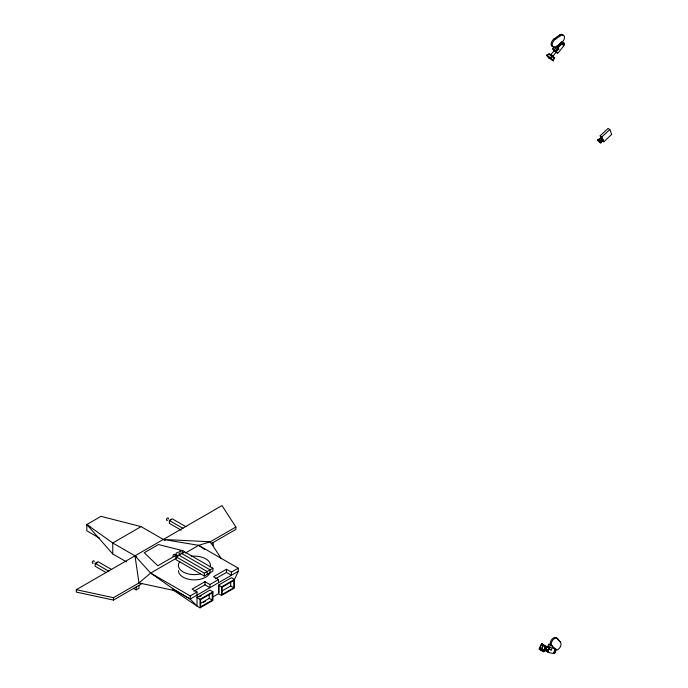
<?xml version="1.0" encoding="UTF-8"?>
<svg xmlns="http://www.w3.org/2000/svg" width="688" height="688" viewBox="0 0 688 688"><rect width="100%" height="100%" fill="white"/><g stroke="black" fill="none" stroke-linecap="round" stroke-linejoin="round"><path stroke-width="1.03" d="M597.76 140.343L597.829 139.612L601.63 138.004L602.774 139.784L600.753 142.975L597.76 140.343L601.106 137.867M600.753 142.975L602.808 139.363M553.281 60.836L554.365 57.801L552.473 55.616L549.308 53.63L546.625 55.341L549.162 58.239L553.281 60.836C551.974 58.626 541.92 50.749 549.248 58.067M562.062 42.819L563.395 42.63L564.452 43.731L563.833 45.769L558.604 52.357L557.564 53.053L554.691 50.886M543.331 651.777L545.833 646.256L546.461 646.892L544.569 651.089L543.331 651.777L539.177 649.154L541.68 643.633L546.926 646.987L545.025 651.175L541.404 649.094L543.305 644.897L541.68 643.633M539.177 649.154L541.809 643.736M543.271 651.476L545.593 646.367L545.902 647.055L543.271 651.476L539.426 649.051L541.74 643.934L546.926 646.987M539.426 649.051L541.697 648.879L543.279 645.396L541.74 643.934M546.762 647.881L547.605 646.342M545.885 650.478L546.332 649.498L548.456 650.839L548.009 651.82L545.885 650.478L548.474 651.914L548.542 652.542L553.771 653.6L555.431 649.945L551.724 645.86A4.696 2.829 -57.7 0 1 552.92 639.978A4.696 2.829 -57.7 0 1 557.676 638.791L560.522 642.317A4.747 2.864 -57.7 0 1 559.963 647.408A4.747 2.864 -57.7 0 1 555.612 650.169L554.838 649.687M547.863 646.496L548.895 644.226L550.297 644.51L551.828 645.473L555.431 649.945M551.828 645.473L550.426 645.189L549.394 647.468L555.551 648.707L556.024 649.291L553.771 653.6M546.332 649.498L548.173 650.788L549.592 647.649M551.011 650.495L551.716 648.93M553.436 653.385L555.551 648.707L553.298 647.915M554.906 653.067C556.239 648.251 555.371 654.89 553.582 652.465M234.402 579.717L238.237 571.332L238.237 568.176L198.686 545.335L163.323 539.452L210.33 541.774L235.872 527.025L222 505.577L76.299 589.693L76.299 592.076L113.46 600.074L142.579 583.261M550.787 57.964L552.473 55.616M179.774 561.855L178.966 562.982A16.022 9.254 0 0 0 198.591 574.308L200.535 573.844M599.833 142.726L602.249 139.638L602.774 139.784M553.685 49.914L552.662 48.728L554.064 46.965L555.594 47.928L562.173 43.86L560.238 45.184L555.422 51.265L557.564 53.053M554.244 51.015L553.436 49.751L555.56 51.093M563.911 44.41L562.251 42.501L561.374 43.12L555.225 50.878L554.193 49.691L555.594 47.928M554.373 50.688L550.692 54.756L552.653 56.175M562.251 42.501L561.468 42.011L559.12 44.479L560.238 45.184M556.755 51.299L558.613 48.951M552.791 56.442L556.11 52.159M563.618 42.776L563.076 43.456L561.468 42.011M549.179 58.205L550.202 57.095M600.813 142.235L599.979 140.945L602.335 138.632M561.872 42.475L562.913 41.486A4.747 2.855 -57.8 0 0 564.237 36.18A4.747 2.855 -57.8 0 0 560.479 35.707L559.473 35.079L554.175 38.803A4.696 2.821 -57.8 0 0 551.191 43.843A4.696 2.821 -57.8 0 0 553.565 46.569M601.071 138.279L600.134 135.828L608.08 128.424L609.826 129.507L611.701 134.418L603.746 141.814L602 140.739M603.746 141.814L601.88 136.912L609.826 129.507M598.594 141.633L600.074 140.326M176.455 558.174L150.646 573.07L139.002 582.951L113.46 597.7L76.299 589.693M560.41 43.602L556.11 46.543A4.696 2.821 -57.8 0 1 552.215 45.322A4.696 2.821 -57.8 0 1 555.182 39.44L560.479 35.707M597.829 139.612L598.741 139.862L601.63 138.004M165.146 540.501L141.1 526.612L112.755 542.978L112.755 553.952L126.523 561.907M106.322 572.691L95.15 566.241L95.15 563.352L98.04 561.683L111.671 569.552M181.185 530.199L169.351 523.362L169.351 520.489L172.241 518.821L185.889 526.698M176.231 555.13L157.801 565.777L144.265 552.722L158.438 544.543L183.601 550.882L181.761 551.939M184.522 551.819L212.91 568.202L212.91 571.083L204.336 576.037L175.947 559.645L175.947 556.764L184.547 551.802M185.373 553.023L198.686 545.335L210.33 541.774L221.304 558.751M211.053 543.735L235.872 529.407L235.872 527.025M133.317 588.274L136.112 589.891L139.002 588.223L139.002 585.333M175.947 556.764L204.336 573.156L212.91 568.202M218.509 582.727L218.509 579.563L209.935 584.516L204.99 581.661L192.081 589.117L197.026 591.972L197.026 606.094L200.062 607.848L212.962 600.392L212.962 591.835L209.935 590.089L197.026 597.537L200.062 599.291L212.962 591.835M238.237 568.176L231.417 572.115L226.472 569.26L213.564 576.707L218.509 579.563M193.921 591.207L204.99 584.817L209.935 587.672L238.237 571.332M215.413 578.806L226.472 572.416L231.417 575.271L231.417 572.115M150.646 573.07L176.154 590.958L139.002 582.951L134.977 555.818L150.646 573.07L190.206 595.911L197.026 591.972M172.516 588.851L190.206 599.067L209.935 587.672L209.935 584.516M218.509 593.692L218.509 585.135L231.417 577.679L234.462 579.442L234.462 587.999L221.562 595.455L218.509 593.692L213.366 596.668M199.374 596.823L201.171 595.791M218.509 585.135L221.562 586.89L234.462 579.442M200.268 603.548L209.238 598.371L212.265 600.125L212.265 592.875L200.612 599.609L200.612 606.85L212.265 600.125M221.751 591.147L230.721 585.97L233.765 587.733L233.765 580.483L222.112 587.217L222.112 594.458L233.765 587.733M203.476 602.37L205.325 601.303M543.305 644.897L543.769 644.991M549.506 649.343L551.363 649.721M555.19 651.123L555.741 651.235M546.349 650.573L546.418 651.209L547.829 651.493M548.009 651.82L548.474 651.914M548.353 652.052L548.895 652.164M141.1 526.612L100.99 516.344L86.817 524.531L86.817 530.792L99.657 538.214M173.324 589.582L176.154 590.958L174.417 589.908M169.351 520.489L182.999 528.367M181.684 553.462L210.064 569.845L210.064 572.726M178.794 555.13L207.174 571.513L207.174 574.394M88.649 525.589L86.817 524.531L112.755 553.952M136.8 556.867L112.755 542.978L86.817 524.531L90.197 527.128M95.15 563.352L108.781 571.221M175.793 590.553L190.206 599.067L197.026 606.094L172.963 589.908M600.134 135.828L601.88 136.912M564.452 43.731L563.395 42.63M560.591 42.63L563.833 45.769M554.175 38.803L555.182 39.44M552.662 48.728L554.193 49.691M553.298 49.923L555.422 51.265M555.448 51.927L556.841 52.89M548.852 54.206L552.017 56.192L553.909 58.377M552.782 56.803L554.365 57.801M550.718 645.232A4.696 2.829 -57.7 0 1 551.914 639.341A4.696 2.829 -57.7 0 1 556.669 638.154L557.676 638.791M560.522 642.317L556.669 638.154M548.895 644.226L550.426 645.189M556.024 649.291L554.777 648.216M547.467 646.307L549.729 647.675M543.279 645.396L545.902 647.055M546.418 651.209L548.542 652.542M541.697 648.879L544.32 650.538M198.686 545.335L204.843 549.652M177.659 552.713L177.495 552.593A1.35 0.783 -60 0 0 176.24 553.333A1.35 0.783 -60 0 0 176.085 554.863L176.248 554.984A1.35 0.783 -60 0 0 176.945 554.846M178.089 556.257L177.994 556.188A1.35 0.783 -60 0 0 177.547 556.196M97.386 562.887L97.223 562.767A1.35 0.783 -60 0 0 96.286 563.102M598.741 139.862L599.979 140.945M554.726 51.376L554.021 50.568M558.252 48.547L558.966 49.364M550.727 57.973L553.04 60.63M230.721 581.833L230.721 585.97M226.472 569.26L226.472 572.416M221.562 586.89L221.562 595.455M219.068 585.454L219.068 592.703M213.22 542.479L213.22 545.36M209.238 594.234L209.238 598.371M204.99 581.661L204.99 584.817M204.336 573.156L204.336 576.037M200.062 599.291L200.062 607.848M190.206 595.911L190.206 599.067M136.112 587.002L136.112 589.891M113.46 597.7L113.46 600.074M170.254 520.489A1.35 0.783 -60 0 1 170.968 519.904M168.285 519.13A1.35 0.783 -60 0 0 168.216 518.073L168.053 517.961A1.35 0.783 -60 0 0 166.797 518.7A1.35 0.783 -60 0 0 166.642 520.223L166.806 520.343A1.35 0.783 -60 0 0 167.502 520.205M95.735 563.979A1.35 0.783 -60 0 1 96.062 563.36M94.17 561.683A1.35 0.783 -60 0 0 94.024 560.944L93.86 560.823A1.35 0.783 -60 0 0 92.596 561.563A1.35 0.783 -60 0 0 92.45 563.094L92.613 563.214A1.35 0.783 -60 0 0 93.301 563.076M209.917 573.018A16.022 9.254 0 0 1 192.348 579.795A16.022 9.254 0 0 1 178.424 570.627M191.316 556.3A16.022 9.254 0 0 1 210.218 566.981M179.516 555.431A1.35 0.783 -60 0 1 180.652 554.502M180.6 552.12A1.35 0.783 -60 0 0 180.531 551.062L180.359 550.942A1.35 0.783 -60 0 0 179.104 551.681A1.35 0.783 -60 0 0 178.949 553.212L179.112 553.324A1.35 0.783 -60 0 0 179.809 553.186M182.569 553.47A1.35 0.783 -60 0 1 183.283 552.894M174.958 554.812A1.35 0.783 -60 0 0 174.795 554.365L174.632 554.253A1.35 0.783 -60 0 0 173.367 554.992A1.35 0.783 -60 0 0 173.221 556.515L173.385 556.635A1.35 0.783 -60 0 0 174.322 556.3M176.472 558.269A1.35 0.783 -60 0 1 176.506 557.4M176.644 557.082A1.35 0.783 -60 0 1 177.057 556.523M547.158 647.597A1.35 1.049 -78.6 0 1 548.689 647.666A1.35 1.049 -78.6 0 1 548.388 649.601A1.35 1.049 -78.6 0 1 546.891 649.309M544.509 646.548A1.35 1.049 -78.6 0 1 545.421 647.116M559.473 35.071A4.747 2.855 -57.9 0 1 563.231 35.544"/></g></svg>
